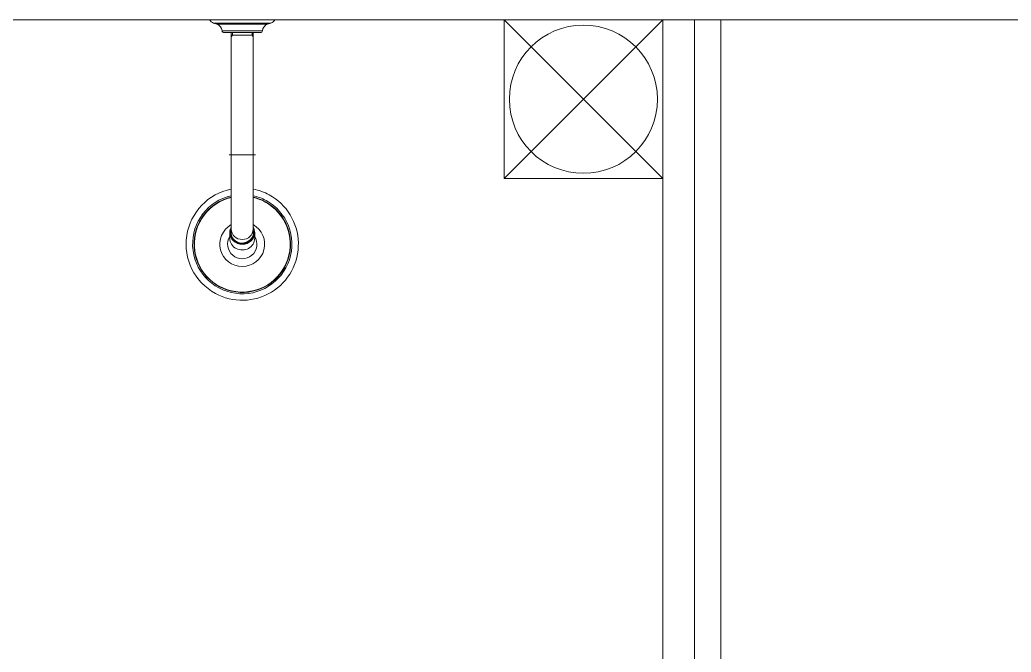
# Model space of a CAD drawing. Header units: millimetres. Extents: x 867 to 1330, y 209 to 507.
# Drawn here: x 1183.148 to 1184.085, y 446.675 to 447.273 of the extents above; entities that cross this region are included whole.
import ezdxf

# ---------------------------------------------------------------- set-up
doc = ezdxf.new("R2010")
doc.units = ezdxf.units.MM
doc.header["$LTSCALE"] = 5
doc.linetypes.add('DASHDOT', pattern=[25.4, 12.7, -6.35, 0, -6.35])
doc.layers.add('I-ARQ', color=8, linetype='Continuous', lineweight=0)

msp = doc.modelspace()

# ---------------------------------------------------------------- linework, layer by layer
at = {"layer": 'I-ARQ'}
for p, q in [((1183.01066, 447.27254), (1188.73566, 447.27254)), ((1183.75566, 447.27254), (1183.60566, 447.12254)), ((1183.75566, 447.12254), (1183.60566, 447.27254)), ((1183.60566, 447.27254), (1183.60566, 447.12254)), ((1183.75566, 447.27254), (1183.60566, 447.27254)), ((1183.75566, 447.27254), (1183.75566, 446.06254)), ((1183.75566, 447.12254), (1183.75566, 447.27254)), ((1183.78566, 447.27254), (1183.78566, 446.06254)), ((1183.81066, 446.58272), (1183.81066, 447.27254)), ((1183.60566, 447.12254), (1183.75566, 447.12254))]:
    msp.add_line(p, q, dxfattribs=at)
at = {"layer": 'I-ARQ', "ltscale": 0.200747}
msp.add_lwpolyline([(1183.33103, 447.26953, -0.164371), (1183.32728, 447.27254), (1183.38905, 447.27254, -0.164371), (1183.38529, 447.26953)], format="xyb", dxfattribs=at)
at = {"layer": 'I-ARQ'}
msp.add_lwpolyline([(1183.38529, 447.26953), (1183.33103, 447.26953), (1183.33421, 447.26838), (1183.38211, 447.26838)], close=True, dxfattribs=at)
for points in [[(1183.33909, 447.26227, 0.280777), (1183.33421, 447.26838)], [(1183.38211, 447.26838, 0.280777), (1183.37723, 447.26227)], [(1183.37723, 447.26227, -0.377188), (1183.37525, 447.26052), (1183.34108, 447.26052, -0.377188), (1183.33909, 447.26227)], [(1183.34783, 447.11264, 0.700978), (1183.33273, 447.01403, 1), (1183.3836, 447.10716, 0.07613), (1183.3685, 447.11264)], [(1183.3685, 447.10639, -0.06962), (1183.38067, 447.1018, -5.480122), (1183.34783, 447.10639)], [(1183.34783, 447.07907, 3.836175), (1183.3685, 447.07907)], [(1183.3464, 447.06793, 1.802734), (1183.36993, 447.06793)]]:
    msp.add_lwpolyline(points, format="xyb", dxfattribs=at)
at = {"layer": 'I-ARQ', "ltscale": 0.352288}
msp.add_lwpolyline([(1183.37723, 447.26227), (1183.33909, 447.26227)], dxfattribs=at)
at = {"layer": 'I-ARQ', "ltscale": 0.029062}
for points in [[(1183.34886, 447.26052), (1183.34886, 447.2582), (1183.34783, 447.25641)], [(1183.36747, 447.26052), (1183.36747, 447.2582)]]:
    msp.add_lwpolyline(points, dxfattribs=at)
at = {"layer": 'I-ARQ'}
for points in [[(1183.34783, 447.26052), (1183.34783, 447.14489)], [(1183.3685, 447.26052), (1183.3685, 447.14489)]]:
    msp.add_lwpolyline(points, dxfattribs=at)
at = {"layer": 'I-ARQ', "ltscale": 0.242325}
msp.add_lwpolyline([(1183.3685, 447.2582), (1183.34783, 447.2582)], dxfattribs=at)
at = {"layer": 'I-ARQ', "ltscale": 0.218093}
msp.add_lwpolyline([(1183.36747, 447.2582), (1183.35, 447.2582)], dxfattribs=at)
at = {"layer": 'I-ARQ', "ltscale": 0.025813}
msp.add_lwpolyline([(1183.36747, 447.2582), (1183.3685, 447.25641)], dxfattribs=at)
at = {"layer": 'I-ARQ', "linetype": 'DASHDOT', "ltscale": 0.30975}
msp.add_lwpolyline([(1183.34576, 447.14489), (1183.37057, 447.14489)], dxfattribs=at)
at = {"layer": 'I-ARQ', "ltscale": 0.06322}
for points in [[(1183.34783, 447.11264), (1183.34783, 447.14489)], [(1183.3685, 447.11264), (1183.3685, 447.14489)], [(1183.34783, 447.07907), (1183.34783, 447.11264)], [(1183.3685, 447.10639), (1183.3685, 447.11264)], [(1183.34783, 447.06958), (1183.34783, 447.07907)], [(1183.3685, 447.06958), (1183.3685, 447.07907)]]:
    msp.add_lwpolyline(points, dxfattribs=at)
at = {"layer": 'I-ARQ', "ltscale": 0.258125}
msp.add_lwpolyline([(1183.3685, 447.14489), (1183.34783, 447.14489)], dxfattribs=at)
at = {"layer": 'I-ARQ', "ltscale": 0.06322}
for points in [[(1183.3685, 447.10639), (1183.3685, 447.10503, -0.067971), (1183.38004, 447.10063, -5.429636), (1183.34783, 447.10503)], [(1183.3685, 447.07907), (1183.3685, 447.1047, -0.067551), (1183.37988, 447.10035, -5.416932), (1183.34783, 447.1047)]]:
    msp.add_lwpolyline(points, format="xyb", dxfattribs=at)
at = {"layer": 'I-ARQ', "ltscale": 0.067122}
msp.add_lwpolyline([(1183.3464, 447.06612), (1183.3464, 447.07161, -0.128945), (1183.34783, 447.07679)], format="xyb", dxfattribs=at)
at = {"layer": 'I-ARQ', "ltscale": 0.067121}
for points in [[(1183.36993, 447.0715), (1183.36993, 447.06793)], [(1183.36993, 447.06793), (1183.36993, 447.06612)]]:
    msp.add_lwpolyline(points, dxfattribs=at)
at = {"layer": 'I-ARQ'}
msp.add_circle((1183.68066, 447.19754), 0.07, dxfattribs=at)
for centre, major_axis, ratio, start_param, end_param in [((1183.35816, 447.07167), (-0.01126, 0), 0.939693, 5.874594, 9.833369), ((1183.35816, 447.07167), (-0.01116, 0), 0.939693, 5.895727, 9.812236), ((1183.35816, 447.0715), (-0.01176, 0), 0.939693, 6.283156, 9.424748), ((1183.35816, 447.07155), (-0.01055, 0), 0.939693, 6.083746, 6.283156), ((1183.35816, 447.07098), (-0.01055, 0), 0.939693, 6.083746, 6.254788), ((1183.35816, 447.07155), (-0.01055, 0), 0.939693, 6.283156, 7.353981), ((1183.35816, 447.07465), (0.01034, 0), 0.939693, 3.141593, 6.283185), ((1183.35816, 447.07155), (-0.01055, 0), 0.939693, 1.070796, 3.141564), ((1183.35816, 447.0715), (-0.01176, -0.00001), 0.942388, 3.140774, 3.638398), ((1183.35816, 447.07155), (-0.01055, 0), 0.939693, 3.141564, 3.341037), ((1183.35816, 447.07098), (-0.01055, 0), 0.939693, 3.169992, 3.341037), ((1183.35816, 447.06612), (-0.01176, 0), 0.939693, 6.283156, 7.353981), ((1183.35816, 447.06612), (-0.01176, 0), 0.939693, 1.070796, 3.141564)]:
    msp.add_ellipse(centre, major_axis=major_axis, ratio=ratio, start_param=start_param, end_param=end_param, dxfattribs=at)

doc.saveas('drawing.dxf')
